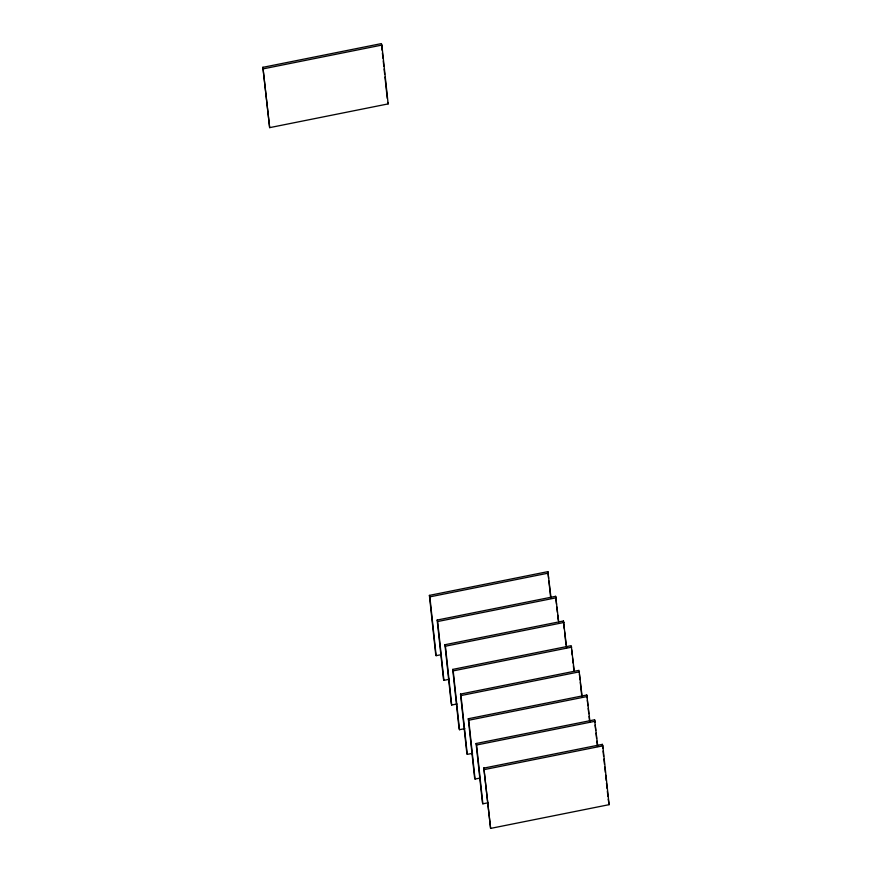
<?xml version="1.0" encoding="UTF-8"?>
<svg xmlns="http://www.w3.org/2000/svg" width="872" height="872" viewBox="0 0 872 872"><rect width="100%" height="100%" fill="white"/><g stroke="black" fill="none" stroke-linecap="round" stroke-linejoin="round"><path stroke-width="1.31" d="M262.897 67.329L381.391 43.6L381.86 45.082L388.149 103.899L269.655 127.639L262.897 67.329L269.655 127.639M263.366 68.823L381.86 45.082M441.472 654.61L436.142 655.679L435.673 654.196L429.395 595.38L547.889 571.64L550.93 597.189M429.395 595.38L429.852 596.862L548.357 573.122M449.254 679.288L443.924 680.356L443.456 678.863L437.166 620.047L555.66 596.317L558.701 621.867M437.166 620.047L437.635 621.529L556.129 597.8M457.026 703.955L451.707 705.023L451.238 703.541L444.949 644.724L563.443 620.995L566.626 647.874M444.949 644.724L445.418 646.207L563.912 622.477M464.809 728.632L459.49 729.701L459.021 728.218L452.732 669.402L571.225 645.662L574.267 671.211M452.732 669.402L453.2 670.884L571.694 647.155M472.591 753.31L467.261 754.378L466.793 752.896L460.514 694.079L579.008 670.339L582.049 695.889M460.514 694.079L460.972 695.562L579.477 671.822M480.374 777.988L475.044 779.056L474.575 777.562L468.286 718.746L586.78 695.017L589.973 721.896M468.286 718.746L468.755 720.228L587.248 696.499M488.178 802.752L482.859 803.821L482.39 802.338L476.101 743.522L594.595 719.782L597.636 745.331M476.101 743.522L476.57 745.004L595.064 721.264M483.851 768.101L602.345 744.361L602.814 745.854L609.103 804.671L490.609 828.4L483.851 768.101L490.609 828.4M484.32 769.584L602.814 745.854M387.68 102.416L388.149 103.899M609.103 804.671L608.209 799.166M602.345 744.361L602.77 748.372M603.064 751.054L603.631 756.395M603.914 759.065L604.492 764.417M604.776 767.088L605.342 772.439M605.637 775.11L606.204 780.462M606.487 783.132L607.065 788.473M607.348 791.155L607.915 796.496M594.595 719.782L594.878 722.452M595.162 725.133L595.74 730.474M596.023 733.145L596.59 738.497M596.884 741.167L597.451 746.519M586.78 695.017L587.074 697.687M587.357 700.358L587.924 705.71M588.219 708.38L588.785 713.732M589.069 716.403L589.646 721.754M579.433 674.35L580.011 679.702M580.294 682.373L581.722 695.736M571.651 649.673L572.228 655.025M572.512 657.695L573.078 663.047M573.373 665.718L573.939 671.058M563.443 620.995L564.304 629.006M564.587 631.688L566.015 645.051M555.66 596.317L556.521 604.34M556.805 607.01L557.382 612.362M557.666 615.033L558.233 620.374M547.889 571.64L548.597 578.321M548.88 581.003L550.744 598.377M476.57 745.004L482.859 803.821M468.755 720.228L475.044 779.056M460.972 695.562L467.261 754.378M453.2 670.884L459.49 729.701M381.533 44.941L382.11 50.282M382.394 52.952L382.972 58.304M383.255 60.975L383.822 66.327M384.105 68.997L384.683 74.349M384.966 77.019L387.255 98.405M445.418 646.207L451.707 705.023M437.635 621.529L443.924 680.356M429.852 596.862L436.142 655.679"/></g></svg>
